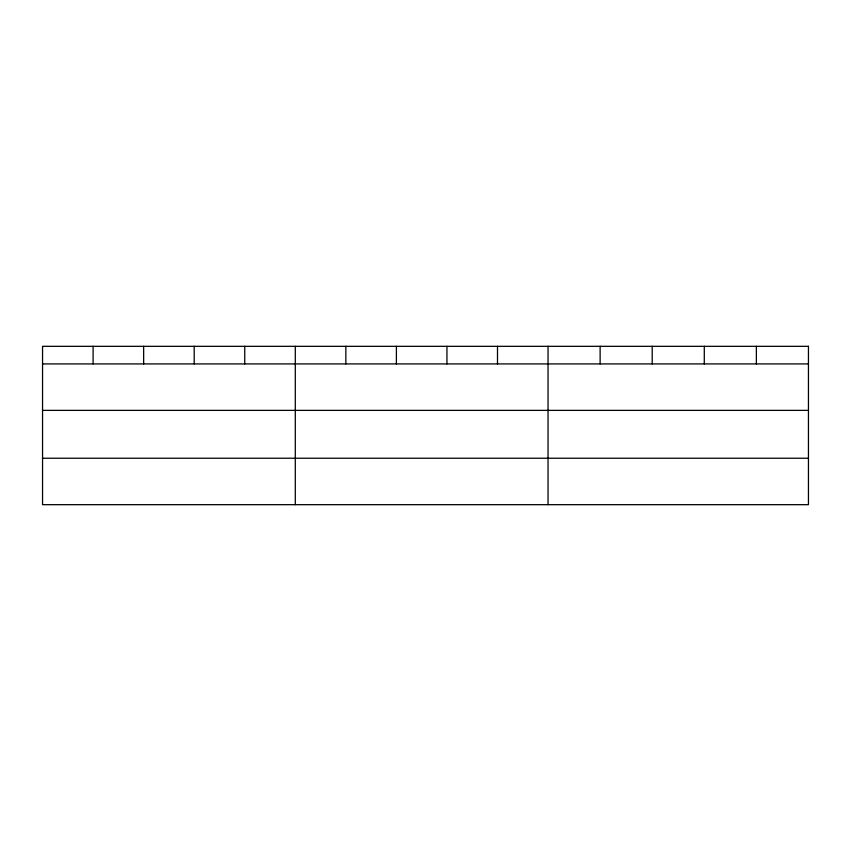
<?xml version="1.0" encoding="UTF-8"?>
<svg xmlns="http://www.w3.org/2000/svg" width="851" height="851" viewBox="0 0 851 851"><rect width="100%" height="100%" fill="white"/><g stroke="black" fill="none" stroke-linecap="round" stroke-linejoin="round"><path stroke-width="1.28" d="M42.55 363.92L808.45 363.92M42.55 410.373L808.45 410.373M42.55 458.232L808.45 458.232M756.369 346.325L756.369 363.92M704.288 346.325L704.288 363.92M652.206 346.325L652.206 363.92M600.125 346.325L600.125 363.92M548.044 346.325L548.044 504.675M497.495 346.325L497.495 363.92M446.945 346.325L446.945 363.92M396.396 346.325L396.396 363.92M345.846 346.325L345.846 363.92M295.297 346.325L295.297 504.675M244.748 346.325L244.748 363.92M194.198 346.325L194.198 363.92M143.649 346.325L143.649 363.92M93.099 346.325L93.099 363.92M808.45 346.325L42.55 346.325L42.55 504.675L808.45 504.675L808.45 346.325"/></g></svg>
